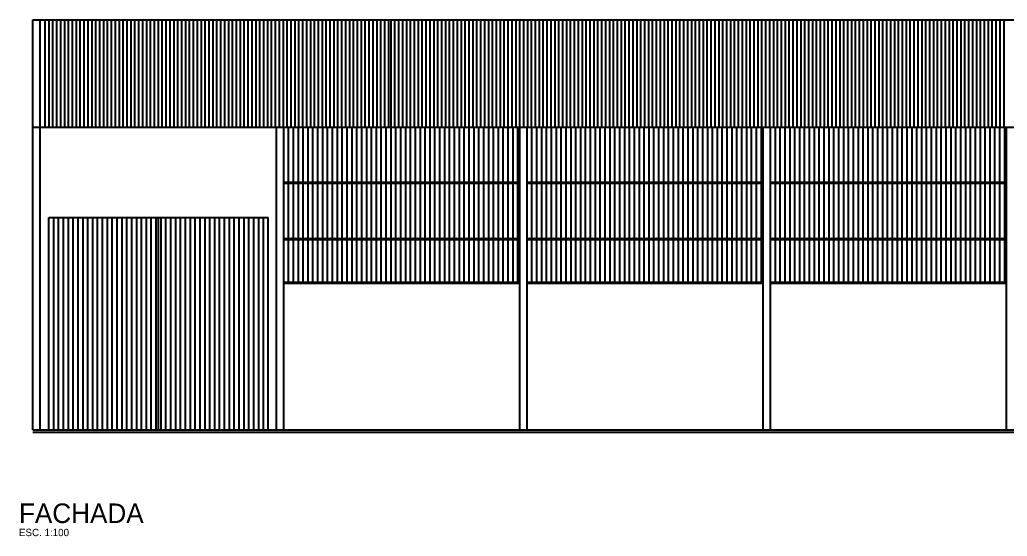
# Model space of a CAD drawing. Extents: x 10 to 180, y 167 to 221.
# Drawn here: x 117.05 to 137.28, y 167.5 to 178.08 of the extents above; entities that cross this region are included whole.
import ezdxf

# ---------------------------------------------------------------- set-up
doc = ezdxf.new("R2010")
doc.units = 0
doc.layers.get('0').update_dxf_attribs({"linetype": 'CONTINUOUS'})
for name, color, linetype in [('AMBIENTES', 3, 'CONTINUOUS'), ('AREAS', 1, 'CONTINUOUS'), ('ASHADE', 7, 'CONTINUOUS'), ('COBERTURA', 30, 'CONTINUOUS'), ('COBERTURA1', 6, 'CONTINUOUS'), ('DIVISÓRIAS', 7, 'CONTINUOUS'), ('ESQUADRIAS', 1, 'CONTINUOUS'), ('PAREDES', 5, 'CONTINUOUS')]:
    doc.layers.add(name, color=color, linetype=linetype)

msp = doc.modelspace()

# ---------------------------------------------------------------- linework, layer by layer
for p, q in [((117.32114299, 178.07850231), (177.32114299, 178.07850231)), ((117.32114299, 175.87850231), (177.32114299, 175.87850231)), ((122.45864299, 174.72850231), (127.29614299, 174.72850231)), ((122.45864299, 174.72850231), (127.29614299, 174.72850231)), ((127.44614299, 174.72850231), (132.28364299, 174.72850231)), ((127.44614299, 174.72850231), (132.28364299, 174.72850231)), ((132.43364299, 174.72850231), (137.27114299, 174.72850231)), ((132.43364299, 174.72850231), (137.27114299, 174.72850231)), ((122.45864299, 173.57850231), (127.29614299, 173.57850231)), ((127.44614299, 173.57850231), (132.28364299, 173.57850231)), ((132.43364299, 173.57850231), (137.27114299, 173.57850231)), ((122.45864299, 172.67850231), (127.29614299, 172.67850231)), ((127.44614299, 172.67850231), (132.28364299, 172.67850231)), ((132.43364299, 172.67850231), (137.27114299, 172.67850231))]:
    msp.add_line(p, q)
at = {"layer": 'ASHADE'}
for centre, start_param in [((122.50864299, 174.72850231), 3.1415926536), ((122.60864299, 174.72850231), 3.1415926536), ((122.70864299, 174.72850231), 3.1415926536), ((122.80864299, 174.72850231), 3.1415926536), ((122.90864299, 174.72850231), 3.1415926536), ((123.00864299, 174.72850231), 3.1415926536), ((123.10864299, 174.72850231), 3.1415926536), ((123.20864299, 174.72850231), 3.1415926536), ((123.30864299, 174.72850231), 3.1415926536), ((123.40864299, 174.72850231), 3.1415926536), ((123.50864299, 174.72850231), 3.1415926536), ((123.60864299, 174.72850231), 3.1415926536), ((123.70864299, 174.72850231), 3.1415926536), ((123.80864299, 174.72850231), 3.1415926536), ((123.90864299, 174.72850231), 3.1415926536), ((124.00864299, 174.72850231), 3.1415926536), ((124.10864299, 174.72850231), 3.1415926536), ((124.20864299, 174.72850231), 3.1415926536), ((124.30864299, 174.72850231), 3.1415926536), ((124.40864299, 174.72850231), 3.1415926536), ((124.50864299, 174.72850231), 3.1415926536), ((124.60864299, 174.72850231), 3.1415926536), ((124.70864299, 174.72850231), 3.1415926536), ((124.80864299, 174.72850231), 3.1415926536), ((124.90864299, 174.72850231), 3.1415926536), ((125.00864299, 174.72850231), 3.1415926536), ((125.10864299, 174.72850231), 3.1415926536), ((125.20864299, 174.72850231), 3.1415926536), ((125.30864299, 174.72850231), 3.1415926536), ((125.40864299, 174.72850231), 3.1415926536), ((125.50864299, 174.72850231), 3.1415926536), ((125.60864299, 174.72850231), 3.1415926536), ((125.70864299, 174.72850231), 3.1415926536), ((125.80864299, 174.72850231), 3.1415926536), ((125.90864299, 174.72850231), 3.1415926536), ((126.00864299, 174.72850231), 3.1415926536), ((126.10864299, 174.72850231), 3.1415926536), ((126.20864299, 174.72850231), 3.1415926536), ((126.30864299, 174.72850231), 3.1415926536), ((126.40864299, 174.72850231), 3.1415926536), ((126.50864299, 174.72850231), 3.1415926536), ((126.60864299, 174.72850231), 3.1415926536), ((126.70864299, 174.72850231), 3.1415926536), ((126.80864299, 174.72850231), 3.1415926536), ((126.90864299, 174.72850231), 3.1415926536), ((127.00864299, 174.72850231), 3.1415926536), ((127.10864299, 174.72850231), 3.1415926536), ((127.20864299, 174.72850231), 3.1415926536), ((127.30864299, 174.72850231), 4.9650692355), ((127.49614299, 174.72850231), 3.1415926536), ((127.59614299, 174.72850231), 3.1415926536), ((127.69614299, 174.72850231), 3.1415926536), ((127.79614299, 174.72850231), 3.1415926536), ((127.89614299, 174.72850231), 3.1415926536), ((127.99614299, 174.72850231), 3.1415926536), ((128.09614299, 174.72850231), 3.1415926536), ((128.19614299, 174.72850231), 3.1415926536), ((128.29614299, 174.72850231), 3.1415926536), ((128.39614299, 174.72850231), 3.1415926536), ((128.49614299, 174.72850231), 3.1415926536), ((128.59614299, 174.72850231), 3.1415926536), ((128.69614299, 174.72850231), 3.1415926536), ((128.79614299, 174.72850231), 3.1415926536), ((128.89614299, 174.72850231), 3.1415926536), ((128.99614299, 174.72850231), 3.1415926536), ((129.09614299, 174.72850231), 3.1415926536), ((129.19614299, 174.72850231), 3.1415926536), ((129.29614299, 174.72850231), 3.1415926536), ((129.39614299, 174.72850231), 3.1415926536), ((129.49614299, 174.72850231), 3.1415926536), ((129.59614299, 174.72850231), 3.1415926536), ((129.69614299, 174.72850231), 3.1415926536), ((129.79614299, 174.72850231), 3.1415926536), ((129.89614299, 174.72850231), 3.1415926536), ((129.99614299, 174.72850231), 3.1415926536), ((130.09614299, 174.72850231), 3.1415926536), ((130.19614299, 174.72850231), 3.1415926536), ((130.29614299, 174.72850231), 3.1415926536), ((130.39614299, 174.72850231), 3.1415926536), ((130.49614299, 174.72850231), 3.1415926536), ((130.59614299, 174.72850231), 3.1415926536), ((130.69614299, 174.72850231), 3.1415926536), ((130.79614299, 174.72850231), 3.1415926536), ((130.89614299, 174.72850231), 3.1415926536), ((130.99614299, 174.72850231), 3.1415926536), ((131.09614299, 174.72850231), 3.1415926536), ((131.19614299, 174.72850231), 3.1415926536), ((131.29614299, 174.72850231), 3.1415926536), ((131.39614299, 174.72850231), 3.1415926536), ((131.49614299, 174.72850231), 3.1415926536), ((131.59614299, 174.72850231), 3.1415926536), ((131.69614299, 174.72850231), 3.1415926536), ((131.79614299, 174.72850231), 3.1415926536), ((131.89614299, 174.72850231), 3.1415926536), ((131.99614299, 174.72850231), 3.1415926536), ((132.09614299, 174.72850231), 3.1415926536), ((132.19614299, 174.72850231), 3.1415926536), ((132.29614299, 174.72850231), 4.9650692355), ((132.48364299, 174.72850231), 3.1415926536), ((132.58364299, 174.72850231), 3.1415926536), ((132.68364299, 174.72850231), 3.1415926536), ((132.78364299, 174.72850231), 3.1415926536), ((132.88364299, 174.72850231), 3.1415926536), ((132.98364299, 174.72850231), 3.1415926536), ((133.08364299, 174.72850231), 3.1415926536), ((133.18364299, 174.72850231), 3.1415926536), ((133.28364299, 174.72850231), 3.1415926536), ((133.38364299, 174.72850231), 3.1415926536), ((133.48364299, 174.72850231), 3.1415926536), ((133.58364299, 174.72850231), 3.1415926536), ((133.68364299, 174.72850231), 3.1415926536), ((133.78364299, 174.72850231), 3.1415926536), ((133.88364299, 174.72850231), 3.1415926536), ((133.98364299, 174.72850231), 3.1415926536), ((134.08364299, 174.72850231), 3.1415926536), ((134.18364299, 174.72850231), 3.1415926536), ((134.28364299, 174.72850231), 3.1415926536), ((134.38364299, 174.72850231), 3.1415926536), ((134.48364299, 174.72850231), 3.1415926536), ((134.58364299, 174.72850231), 3.1415926536), ((134.68364299, 174.72850231), 3.1415926536), ((134.78364299, 174.72850231), 3.1415926536), ((134.88364299, 174.72850231), 3.1415926536), ((134.98364299, 174.72850231), 3.1415926536), ((135.08364299, 174.72850231), 3.1415926536), ((135.18364299, 174.72850231), 3.1415926536), ((135.28364299, 174.72850231), 3.1415926536), ((135.38364299, 174.72850231), 3.1415926536), ((135.48364299, 174.72850231), 3.1415926536), ((135.58364299, 174.72850231), 3.1415926536), ((135.68364299, 174.72850231), 3.1415926536), ((135.78364299, 174.72850231), 3.1415926536), ((135.88364299, 174.72850231), 3.1415926536), ((135.98364299, 174.72850231), 3.1415926536), ((136.08364299, 174.72850231), 3.1415926536), ((136.18364299, 174.72850231), 3.1415926536), ((136.28364299, 174.72850231), 3.1415926536), ((136.38364299, 174.72850231), 3.1415926536), ((136.48364299, 174.72850231), 3.1415926536), ((136.58364299, 174.72850231), 3.1415926536), ((136.68364299, 174.72850231), 3.1415926536), ((136.78364299, 174.72850231), 3.1415926536), ((136.88364299, 174.72850231), 3.1415926536), ((136.98364299, 174.72850231), 3.1415926536), ((137.08364299, 174.72850231), 3.1415926536), ((137.18364299, 174.72850231), 3.1415926536), ((137.28364299, 174.72850231), 4.9650692355), ((122.50864299, 173.57850231), 3.1415926536), ((122.60864299, 173.57850231), 3.1415926536), ((122.70864299, 173.57850231), 3.1415926536), ((122.80864299, 173.57850231), 3.1415926536), ((122.90864299, 173.57850231), 3.1415926536), ((123.00864299, 173.57850231), 3.1415926536), ((123.10864299, 173.57850231), 3.1415926536), ((123.20864299, 173.57850231), 3.1415926536), ((123.30864299, 173.57850231), 3.1415926536), ((123.40864299, 173.57850231), 3.1415926536), ((123.50864299, 173.57850231), 3.1415926536), ((123.60864299, 173.57850231), 3.1415926536), ((123.70864299, 173.57850231), 3.1415926536), ((123.80864299, 173.57850231), 3.1415926536), ((123.90864299, 173.57850231), 3.1415926536), ((124.00864299, 173.57850231), 3.1415926536), ((124.10864299, 173.57850231), 3.1415926536), ((124.20864299, 173.57850231), 3.1415926536), ((124.30864299, 173.57850231), 3.1415926536), ((124.40864299, 173.57850231), 3.1415926536), ((124.50864299, 173.57850231), 3.1415926536), ((124.60864299, 173.57850231), 3.1415926536), ((124.70864299, 173.57850231), 3.1415926536), ((124.80864299, 173.57850231), 3.1415926536), ((124.90864299, 173.57850231), 3.1415926536), ((125.00864299, 173.57850231), 3.1415926536), ((125.10864299, 173.57850231), 3.1415926536), ((125.20864299, 173.57850231), 3.1415926536), ((125.30864299, 173.57850231), 3.1415926536), ((125.40864299, 173.57850231), 3.1415926536), ((125.50864299, 173.57850231), 3.1415926536), ((125.60864299, 173.57850231), 3.1415926536), ((125.70864299, 173.57850231), 3.1415926536), ((125.80864299, 173.57850231), 3.1415926536), ((125.90864299, 173.57850231), 3.1415926536), ((126.00864299, 173.57850231), 3.1415926536), ((126.10864299, 173.57850231), 3.1415926536), ((126.20864299, 173.57850231), 3.1415926536), ((126.30864299, 173.57850231), 3.1415926536), ((126.40864299, 173.57850231), 3.1415926536), ((126.50864299, 173.57850231), 3.1415926536), ((126.60864299, 173.57850231), 3.1415926536), ((126.70864299, 173.57850231), 3.1415926536), ((126.80864299, 173.57850231), 3.1415926536), ((126.90864299, 173.57850231), 3.1415926536), ((127.00864299, 173.57850231), 3.1415926536), ((127.10864299, 173.57850231), 3.1415926536), ((127.20864299, 173.57850231), 3.1415926536), ((127.30864299, 173.57850231), 4.9650692355), ((127.49614299, 173.57850231), 3.1415926536), ((127.59614299, 173.57850231), 3.1415926536), ((127.69614299, 173.57850231), 3.1415926536), ((127.79614299, 173.57850231), 3.1415926536), ((127.89614299, 173.57850231), 3.1415926536), ((127.99614299, 173.57850231), 3.1415926536), ((128.09614299, 173.57850231), 3.1415926536), ((128.19614299, 173.57850231), 3.1415926536), ((128.29614299, 173.57850231), 3.1415926536), ((128.39614299, 173.57850231), 3.1415926536), ((128.49614299, 173.57850231), 3.1415926536), ((128.59614299, 173.57850231), 3.1415926536), ((128.69614299, 173.57850231), 3.1415926536), ((128.79614299, 173.57850231), 3.1415926536), ((128.89614299, 173.57850231), 3.1415926536), ((128.99614299, 173.57850231), 3.1415926536), ((129.09614299, 173.57850231), 3.1415926536), ((129.19614299, 173.57850231), 3.1415926536), ((129.29614299, 173.57850231), 3.1415926536), ((129.39614299, 173.57850231), 3.1415926536), ((129.49614299, 173.57850231), 3.1415926536), ((129.59614299, 173.57850231), 3.1415926536), ((129.69614299, 173.57850231), 3.1415926536), ((129.79614299, 173.57850231), 3.1415926536), ((129.89614299, 173.57850231), 3.1415926536), ((129.99614299, 173.57850231), 3.1415926536), ((130.09614299, 173.57850231), 3.1415926536), ((130.19614299, 173.57850231), 3.1415926536), ((130.29614299, 173.57850231), 3.1415926536), ((130.39614299, 173.57850231), 3.1415926536), ((130.49614299, 173.57850231), 3.1415926536), ((130.59614299, 173.57850231), 3.1415926536), ((130.69614299, 173.57850231), 3.1415926536), ((130.79614299, 173.57850231), 3.1415926536), ((130.89614299, 173.57850231), 3.1415926536), ((130.99614299, 173.57850231), 3.1415926536), ((131.09614299, 173.57850231), 3.1415926536), ((131.19614299, 173.57850231), 3.1415926536), ((131.29614299, 173.57850231), 3.1415926536), ((131.39614299, 173.57850231), 3.1415926536), ((131.49614299, 173.57850231), 3.1415926536), ((131.59614299, 173.57850231), 3.1415926536), ((131.69614299, 173.57850231), 3.1415926536), ((131.79614299, 173.57850231), 3.1415926536), ((131.89614299, 173.57850231), 3.1415926536), ((131.99614299, 173.57850231), 3.1415926536), ((132.09614299, 173.57850231), 3.1415926536), ((132.19614299, 173.57850231), 3.1415926536), ((132.29614299, 173.57850231), 4.9650692355), ((132.48364299, 173.57850231), 3.1415926536), ((132.58364299, 173.57850231), 3.1415926536), ((132.68364299, 173.57850231), 3.1415926536), ((132.78364299, 173.57850231), 3.1415926536), ((132.88364299, 173.57850231), 3.1415926536), ((132.98364299, 173.57850231), 3.1415926536), ((133.08364299, 173.57850231), 3.1415926536), ((133.18364299, 173.57850231), 3.1415926536), ((133.28364299, 173.57850231), 3.1415926536), ((133.38364299, 173.57850231), 3.1415926536), ((133.48364299, 173.57850231), 3.1415926536), ((133.58364299, 173.57850231), 3.1415926536), ((133.68364299, 173.57850231), 3.1415926536), ((133.78364299, 173.57850231), 3.1415926536), ((133.88364299, 173.57850231), 3.1415926536), ((133.98364299, 173.57850231), 3.1415926536), ((134.08364299, 173.57850231), 3.1415926536), ((134.18364299, 173.57850231), 3.1415926536), ((134.28364299, 173.57850231), 3.1415926536), ((134.38364299, 173.57850231), 3.1415926536), ((134.48364299, 173.57850231), 3.1415926536), ((134.58364299, 173.57850231), 3.1415926536), ((134.68364299, 173.57850231), 3.1415926536), ((134.78364299, 173.57850231), 3.1415926536), ((134.88364299, 173.57850231), 3.1415926536), ((134.98364299, 173.57850231), 3.1415926536), ((135.08364299, 173.57850231), 3.1415926536), ((135.18364299, 173.57850231), 3.1415926536), ((135.28364299, 173.57850231), 3.1415926536), ((135.38364299, 173.57850231), 3.1415926536), ((135.48364299, 173.57850231), 3.1415926536), ((135.58364299, 173.57850231), 3.1415926536), ((135.68364299, 173.57850231), 3.1415926536), ((135.78364299, 173.57850231), 3.1415926536), ((135.88364299, 173.57850231), 3.1415926536), ((135.98364299, 173.57850231), 3.1415926536), ((136.08364299, 173.57850231), 3.1415926536), ((136.18364299, 173.57850231), 3.1415926536), ((136.28364299, 173.57850231), 3.1415926536), ((136.38364299, 173.57850231), 3.1415926536), ((136.48364299, 173.57850231), 3.1415926536), ((136.58364299, 173.57850231), 3.1415926536), ((136.68364299, 173.57850231), 3.1415926536), ((136.78364299, 173.57850231), 3.1415926536), ((136.88364299, 173.57850231), 3.1415926536), ((136.98364299, 173.57850231), 3.1415926536), ((137.08364299, 173.57850231), 3.1415926536), ((137.18364299, 173.57850231), 3.1415926536), ((137.28364299, 173.57850231), 4.9650692355), ((122.50864299, 172.67850231), 3.1415926536), ((122.60864299, 172.67850231), 3.1415926536), ((122.70864299, 172.67850231), 3.1415926536), ((122.80864299, 172.67850231), 3.1415926536), ((122.90864299, 172.67850231), 3.1415926536), ((123.00864299, 172.67850231), 3.1415926536), ((123.10864299, 172.67850231), 3.1415926536), ((123.20864299, 172.67850231), 3.1415926536), ((123.30864299, 172.67850231), 3.1415926536), ((123.40864299, 172.67850231), 3.1415926536), ((123.50864299, 172.67850231), 3.1415926536), ((123.60864299, 172.67850231), 3.1415926536), ((123.70864299, 172.67850231), 3.1415926536), ((123.80864299, 172.67850231), 3.1415926536), ((123.90864299, 172.67850231), 3.1415926536), ((124.00864299, 172.67850231), 3.1415926536), ((124.10864299, 172.67850231), 3.1415926536), ((124.20864299, 172.67850231), 3.1415926536), ((124.30864299, 172.67850231), 3.1415926536), ((124.40864299, 172.67850231), 3.1415926536), ((124.50864299, 172.67850231), 3.1415926536), ((124.60864299, 172.67850231), 3.1415926536), ((124.70864299, 172.67850231), 3.1415926536), ((124.80864299, 172.67850231), 3.1415926536), ((124.90864299, 172.67850231), 3.1415926536), ((125.00864299, 172.67850231), 3.1415926536), ((125.10864299, 172.67850231), 3.1415926536), ((125.20864299, 172.67850231), 3.1415926536), ((125.30864299, 172.67850231), 3.1415926536), ((125.40864299, 172.67850231), 3.1415926536), ((125.50864299, 172.67850231), 3.1415926536), ((125.60864299, 172.67850231), 3.1415926536), ((125.70864299, 172.67850231), 3.1415926536), ((125.80864299, 172.67850231), 3.1415926536), ((125.90864299, 172.67850231), 3.1415926536), ((126.00864299, 172.67850231), 3.1415926536), ((126.10864299, 172.67850231), 3.1415926536), ((126.20864299, 172.67850231), 3.1415926536), ((126.30864299, 172.67850231), 3.1415926536), ((126.40864299, 172.67850231), 3.1415926536), ((126.50864299, 172.67850231), 3.1415926536), ((126.60864299, 172.67850231), 3.1415926536), ((126.70864299, 172.67850231), 3.1415926536), ((126.80864299, 172.67850231), 3.1415926536), ((126.90864299, 172.67850231), 3.1415926536), ((127.00864299, 172.67850231), 3.1415926536), ((127.10864299, 172.67850231), 3.1415926536), ((127.20864299, 172.67850231), 3.1415926536), ((127.30864299, 172.67850231), 4.9650692355), ((127.49614299, 172.67850231), 3.1415926536), ((127.59614299, 172.67850231), 3.1415926536), ((127.69614299, 172.67850231), 3.1415926536), ((127.79614299, 172.67850231), 3.1415926536), ((127.89614299, 172.67850231), 3.1415926536), ((127.99614299, 172.67850231), 3.1415926536), ((128.09614299, 172.67850231), 3.1415926536), ((128.19614299, 172.67850231), 3.1415926536), ((128.29614299, 172.67850231), 3.1415926536), ((128.39614299, 172.67850231), 3.1415926536), ((128.49614299, 172.67850231), 3.1415926536), ((128.59614299, 172.67850231), 3.1415926536), ((128.69614299, 172.67850231), 3.1415926536), ((128.79614299, 172.67850231), 3.1415926536), ((128.89614299, 172.67850231), 3.1415926536), ((128.99614299, 172.67850231), 3.1415926536), ((129.09614299, 172.67850231), 3.1415926536), ((129.19614299, 172.67850231), 3.1415926536), ((129.29614299, 172.67850231), 3.1415926536), ((129.39614299, 172.67850231), 3.1415926536), ((129.49614299, 172.67850231), 3.1415926536), ((129.59614299, 172.67850231), 3.1415926536), ((129.69614299, 172.67850231), 3.1415926536), ((129.79614299, 172.67850231), 3.1415926536), ((129.89614299, 172.67850231), 3.1415926536), ((129.99614299, 172.67850231), 3.1415926536), ((130.09614299, 172.67850231), 3.1415926536), ((130.19614299, 172.67850231), 3.1415926536), ((130.29614299, 172.67850231), 3.1415926536), ((130.39614299, 172.67850231), 3.1415926536), ((130.49614299, 172.67850231), 3.1415926536), ((130.59614299, 172.67850231), 3.1415926536), ((130.69614299, 172.67850231), 3.1415926536), ((130.79614299, 172.67850231), 3.1415926536), ((130.89614299, 172.67850231), 3.1415926536), ((130.99614299, 172.67850231), 3.1415926536), ((131.09614299, 172.67850231), 3.1415926536), ((131.19614299, 172.67850231), 3.1415926536), ((131.29614299, 172.67850231), 3.1415926536), ((131.39614299, 172.67850231), 3.1415926536), ((131.49614299, 172.67850231), 3.1415926536), ((131.59614299, 172.67850231), 3.1415926536), ((131.69614299, 172.67850231), 3.1415926536), ((131.79614299, 172.67850231), 3.1415926536), ((131.89614299, 172.67850231), 3.1415926536), ((131.99614299, 172.67850231), 3.1415926536), ((132.09614299, 172.67850231), 3.1415926536), ((132.19614299, 172.67850231), 3.1415926536), ((132.29614299, 172.67850231), 4.9650692355), ((132.48364299, 172.67850231), 3.1415926536), ((132.58364299, 172.67850231), 3.1415926536), ((132.68364299, 172.67850231), 3.1415926536), ((132.78364299, 172.67850231), 3.1415926536), ((132.88364299, 172.67850231), 3.1415926536), ((132.98364299, 172.67850231), 3.1415926536), ((133.08364299, 172.67850231), 3.1415926536), ((133.18364299, 172.67850231), 3.1415926536), ((133.28364299, 172.67850231), 3.1415926536), ((133.38364299, 172.67850231), 3.1415926536), ((133.48364299, 172.67850231), 3.1415926536), ((133.58364299, 172.67850231), 3.1415926536), ((133.68364299, 172.67850231), 3.1415926536), ((133.78364299, 172.67850231), 3.1415926536), ((133.88364299, 172.67850231), 3.1415926536), ((133.98364299, 172.67850231), 3.1415926536), ((134.08364299, 172.67850231), 3.1415926536), ((134.18364299, 172.67850231), 3.1415926536), ((134.28364299, 172.67850231), 3.1415926536), ((134.38364299, 172.67850231), 3.1415926536), ((134.48364299, 172.67850231), 3.1415926536), ((134.58364299, 172.67850231), 3.1415926536), ((134.68364299, 172.67850231), 3.1415926536), ((134.78364299, 172.67850231), 3.1415926536), ((134.88364299, 172.67850231), 3.1415926536), ((134.98364299, 172.67850231), 3.1415926536), ((135.08364299, 172.67850231), 3.1415926536), ((135.18364299, 172.67850231), 3.1415926536), ((135.28364299, 172.67850231), 3.1415926536), ((135.38364299, 172.67850231), 3.1415926536), ((135.48364299, 172.67850231), 3.1415926536), ((135.58364299, 172.67850231), 3.1415926536), ((135.68364299, 172.67850231), 3.1415926536), ((135.78364299, 172.67850231), 3.1415926536), ((135.88364299, 172.67850231), 3.1415926536), ((135.98364299, 172.67850231), 3.1415926536), ((136.08364299, 172.67850231), 3.1415926536), ((136.18364299, 172.67850231), 3.1415926536), ((136.28364299, 172.67850231), 3.1415926536), ((136.38364299, 172.67850231), 3.1415926536), ((136.48364299, 172.67850231), 3.1415926536), ((136.58364299, 172.67850231), 3.1415926536), ((136.68364299, 172.67850231), 3.1415926536), ((136.78364299, 172.67850231), 3.1415926536), ((136.88364299, 172.67850231), 3.1415926536), ((136.98364299, 172.67850231), 3.1415926536), ((137.08364299, 172.67850231), 3.1415926536), ((137.18364299, 172.67850231), 3.1415926536), ((137.28364299, 172.67850231), 4.9650692355)]:
    msp.add_ellipse(centre, major_axis=(-0.05, 0), ratio=0.3317246228, start_param=start_param, end_param=6.2831853072, dxfattribs=at)
at = {"layer": 'COBERTURA'}
for p, q in [((117.32114299, 169.67850231), (117.32114299, 178.07850231)), ((117.47114299, 169.67850231), (117.47114299, 178.07850231)), ((122.30864299, 169.67850231), (122.30864299, 175.87850231)), ((122.45864299, 169.67850231), (122.45864299, 175.87850231)), ((127.29614299, 169.67850231), (127.29614299, 175.87850231)), ((127.44614299, 169.67850231), (127.44614299, 175.87850231)), ((132.28364299, 169.67850231), (132.28364299, 175.87850231)), ((132.43364299, 169.67850231), (132.43364299, 175.87850231)), ((137.27114299, 169.67850231), (137.27114299, 175.87850231)), ((117.64614299, 174.02850231), (122.13778602, 174.02850231)), ((117.64614299, 169.67850231), (117.64614299, 174.02850231)), ((119.89614299, 169.67850231), (119.89614299, 174.02850231)), ((122.13778602, 169.67850231), (122.13778602, 174.02850231))]:
    msp.add_line(p, q, dxfattribs=at)
at = {"layer": 'COBERTURA1'}
for p, q in [((117.57114299, 175.87850231), (117.57114299, 178.07850231)), ((117.65114299, 175.87850231), (117.65114299, 178.07850231)), ((117.73114299, 175.87850231), (117.73114299, 178.07850231)), ((117.81114299, 175.87850231), (117.81114299, 178.07850231)), ((117.89114299, 175.87850231), (117.89114299, 178.07850231)), ((117.97114299, 175.87850231), (117.97114299, 178.07850231)), ((118.05114299, 175.87850231), (118.05114299, 178.07850231)), ((118.13114299, 175.87850231), (118.13114299, 178.07850231)), ((118.21114299, 175.87850231), (118.21114299, 178.07850231)), ((118.29114299, 175.87850231), (118.29114299, 178.07850231)), ((118.37114299, 175.87850231), (118.37114299, 178.07850231)), ((118.45114299, 175.87850231), (118.45114299, 178.07850231)), ((118.45114299, 175.87850231), (118.45114299, 178.07850231)), ((118.53114299, 175.87850231), (118.53114299, 178.07850231)), ((118.61114299, 175.87850231), (118.61114299, 178.07850231)), ((118.69114299, 175.87850231), (118.69114299, 178.07850231)), ((118.77114299, 175.87850231), (118.77114299, 178.07850231)), ((118.85114299, 175.87850231), (118.85114299, 178.07850231)), ((118.93114299, 175.87850231), (118.93114299, 178.07850231)), ((119.01114299, 175.87850231), (119.01114299, 178.07850231)), ((119.09114299, 175.87850231), (119.09114299, 178.07850231)), ((119.17114299, 175.87850231), (119.17114299, 178.07850231)), ((119.25114299, 175.87850231), (119.25114299, 178.07850231)), ((119.33114299, 175.87850231), (119.33114299, 178.07850231)), ((119.33114299, 175.87850231), (119.33114299, 178.07850231)), ((119.41114299, 175.87850231), (119.41114299, 178.07850231)), ((119.49114299, 175.87850231), (119.49114299, 178.07850231)), ((119.57114299, 175.87850231), (119.57114299, 178.07850231)), ((119.65114299, 175.87850231), (119.65114299, 178.07850231)), ((119.73114299, 175.87850231), (119.73114299, 178.07850231)), ((119.81114299, 175.87850231), (119.81114299, 178.07850231)), ((119.89114299, 175.87850231), (119.89114299, 178.07850231)), ((119.97114299, 175.87850231), (119.97114299, 178.07850231)), ((120.05114299, 175.87850231), (120.05114299, 178.07850231)), ((120.13114299, 175.87850231), (120.13114299, 178.07850231)), ((120.21114299, 175.87850231), (120.21114299, 178.07850231)), ((120.21114299, 175.87850231), (120.21114299, 178.07850231)), ((120.29114299, 175.87850231), (120.29114299, 178.07850231)), ((120.37114299, 175.87850231), (120.37114299, 178.07850231)), ((120.45114299, 175.87850231), (120.45114299, 178.07850231)), ((120.53114299, 175.87850231), (120.53114299, 178.07850231)), ((120.61114299, 175.87850231), (120.61114299, 178.07850231)), ((120.69114299, 175.87850231), (120.69114299, 178.07850231)), ((120.77114299, 175.87850231), (120.77114299, 178.07850231)), ((120.85114299, 175.87850231), (120.85114299, 178.07850231)), ((120.93114299, 175.87850231), (120.93114299, 178.07850231)), ((121.01114299, 175.87850231), (121.01114299, 178.07850231)), ((121.09114299, 175.87850231), (121.09114299, 178.07850231)), ((121.09114299, 175.87850231), (121.09114299, 178.07850231)), ((121.17114299, 175.87850231), (121.17114299, 178.07850231)), ((121.25114299, 175.87850231), (121.25114299, 178.07850231)), ((121.33114299, 175.87850231), (121.33114299, 178.07850231)), ((121.41114299, 175.87850231), (121.41114299, 178.07850231)), ((121.49114299, 175.87850231), (121.49114299, 178.07850231)), ((121.57114299, 175.87850231), (121.57114299, 178.07850231)), ((121.65114299, 175.87850231), (121.65114299, 178.07850231)), ((121.73114299, 175.87850231), (121.73114299, 178.07850231)), ((121.81114299, 175.87850231), (121.81114299, 178.07850231)), ((121.89114299, 175.87850231), (121.89114299, 178.07850231)), ((121.97114299, 175.87850231), (121.97114299, 178.07850231)), ((121.97114299, 175.87850231), (121.97114299, 178.07850231)), ((122.05114299, 175.87850231), (122.05114299, 178.07850231)), ((122.13114299, 175.87850231), (122.13114299, 178.07850231)), ((122.21114299, 175.87850231), (122.21114299, 178.07850231)), ((122.29114299, 175.87850231), (122.29114299, 178.07850231)), ((122.37114299, 175.87850231), (122.37114299, 178.07850231)), ((122.45114299, 175.87850231), (122.45114299, 178.07850231)), ((122.53114299, 175.87850231), (122.53114299, 178.07850231)), ((122.61114299, 175.87850231), (122.61114299, 178.07850231)), ((122.69114299, 175.87850231), (122.69114299, 178.07850231)), ((122.77114299, 175.87850231), (122.77114299, 178.07850231)), ((122.85114299, 175.87850231), (122.85114299, 178.07850231)), ((122.85114299, 175.87850231), (122.85114299, 178.07850231)), ((122.93114299, 175.87850231), (122.93114299, 178.07850231)), ((123.01114299, 175.87850231), (123.01114299, 178.07850231)), ((123.09114299, 175.87850231), (123.09114299, 178.07850231)), ((123.17114299, 175.87850231), (123.17114299, 178.07850231)), ((123.25114299, 175.87850231), (123.25114299, 178.07850231)), ((123.33114299, 175.87850231), (123.33114299, 178.07850231)), ((123.41114299, 175.87850231), (123.41114299, 178.07850231)), ((123.49114299, 175.87850231), (123.49114299, 178.07850231)), ((123.57114299, 175.87850231), (123.57114299, 178.07850231)), ((123.65114299, 175.87850231), (123.65114299, 178.07850231)), ((123.73114299, 175.87850231), (123.73114299, 178.07850231)), ((123.73114299, 175.87850231), (123.73114299, 178.07850231)), ((123.81114299, 175.87850231), (123.81114299, 178.07850231)), ((123.89114299, 175.87850231), (123.89114299, 178.07850231)), ((123.97114299, 175.87850231), (123.97114299, 178.07850231)), ((124.05114299, 175.87850231), (124.05114299, 178.07850231)), ((124.13114299, 175.87850231), (124.13114299, 178.07850231)), ((124.21114299, 175.87850231), (124.21114299, 178.07850231)), ((124.29114299, 175.87850231), (124.29114299, 178.07850231)), ((124.37114299, 175.87850231), (124.37114299, 178.07850231)), ((124.45114299, 175.87850231), (124.45114299, 178.07850231)), ((124.53114299, 175.87850231), (124.53114299, 178.07850231)), ((124.61114299, 175.87850231), (124.61114299, 178.07850231)), ((124.65864299, 175.87850231), (124.65864299, 178.07850231)), ((124.73864299, 175.87850231), (124.73864299, 178.07850231)), ((124.81864299, 175.87850231), (124.81864299, 178.07850231)), ((124.89864299, 175.87850231), (124.89864299, 178.07850231)), ((124.97864299, 175.87850231), (124.97864299, 178.07850231)), ((125.05864299, 175.87850231), (125.05864299, 178.07850231)), ((125.13864299, 175.87850231), (125.13864299, 178.07850231)), ((125.21864299, 175.87850231), (125.21864299, 178.07850231)), ((125.29864299, 175.87850231), (125.29864299, 178.07850231)), ((125.37864299, 175.87850231), (125.37864299, 178.07850231)), ((125.45864299, 175.87850231), (125.45864299, 178.07850231)), ((125.53864299, 175.87850231), (125.53864299, 178.07850231)), ((125.53864299, 175.87850231), (125.53864299, 178.07850231)), ((125.61864299, 175.87850231), (125.61864299, 178.07850231)), ((125.69864299, 175.87850231), (125.69864299, 178.07850231)), ((125.77864299, 175.87850231), (125.77864299, 178.07850231)), ((125.85864299, 175.87850231), (125.85864299, 178.07850231)), ((125.93864299, 175.87850231), (125.93864299, 178.07850231)), ((126.01864299, 175.87850231), (126.01864299, 178.07850231)), ((126.09864299, 175.87850231), (126.09864299, 178.07850231)), ((126.17864299, 175.87850231), (126.17864299, 178.07850231)), ((126.25864299, 175.87850231), (126.25864299, 178.07850231)), ((126.33864299, 175.87850231), (126.33864299, 178.07850231)), ((126.41864299, 175.87850231), (126.41864299, 178.07850231)), ((126.41864299, 175.87850231), (126.41864299, 178.07850231)), ((126.49864299, 175.87850231), (126.49864299, 178.07850231)), ((126.57864299, 175.87850231), (126.57864299, 178.07850231)), ((126.65864299, 175.87850231), (126.65864299, 178.07850231)), ((126.73864299, 175.87850231), (126.73864299, 178.07850231)), ((126.81864299, 175.87850231), (126.81864299, 178.07850231)), ((126.89864299, 175.87850231), (126.89864299, 178.07850231)), ((126.97864299, 175.87850231), (126.97864299, 178.07850231)), ((127.05864299, 175.87850231), (127.05864299, 178.07850231)), ((127.13864299, 175.87850231), (127.13864299, 178.07850231)), ((127.21864299, 175.87850231), (127.21864299, 178.07850231)), ((127.29864299, 175.87850231), (127.29864299, 178.07850231)), ((127.29864299, 175.87850231), (127.29864299, 178.07850231)), ((127.37864299, 175.87850231), (127.37864299, 178.07850231)), ((127.45864299, 175.87850231), (127.45864299, 178.07850231)), ((127.53864299, 175.87850231), (127.53864299, 178.07850231)), ((127.61864299, 175.87850231), (127.61864299, 178.07850231)), ((127.69864299, 175.87850231), (127.69864299, 178.07850231)), ((127.77864299, 175.87850231), (127.77864299, 178.07850231)), ((127.85864299, 175.87850231), (127.85864299, 178.07850231)), ((127.93864299, 175.87850231), (127.93864299, 178.07850231)), ((128.01864299, 175.87850231), (128.01864299, 178.07850231)), ((128.09864299, 175.87850231), (128.09864299, 178.07850231)), ((128.17864299, 175.87850231), (128.17864299, 178.07850231)), ((128.17864299, 175.87850231), (128.17864299, 178.07850231)), ((128.25864299, 175.87850231), (128.25864299, 178.07850231)), ((128.33864299, 175.87850231), (128.33864299, 178.07850231)), ((128.41864299, 175.87850231), (128.41864299, 178.07850231)), ((128.49864299, 175.87850231), (128.49864299, 178.07850231)), ((128.57864299, 175.87850231), (128.57864299, 178.07850231)), ((128.65864299, 175.87850231), (128.65864299, 178.07850231)), ((128.73864299, 175.87850231), (128.73864299, 178.07850231)), ((128.81864299, 175.87850231), (128.81864299, 178.07850231)), ((128.89864299, 175.87850231), (128.89864299, 178.07850231)), ((128.97864299, 175.87850231), (128.97864299, 178.07850231)), ((129.05864299, 175.87850231), (129.05864299, 178.07850231)), ((129.05864299, 175.87850231), (129.05864299, 178.07850231)), ((129.13864299, 175.87850231), (129.13864299, 178.07850231)), ((129.21864299, 175.87850231), (129.21864299, 178.07850231)), ((129.29864299, 175.87850231), (129.29864299, 178.07850231)), ((129.37864299, 175.87850231), (129.37864299, 178.07850231)), ((129.45864299, 175.87850231), (129.45864299, 178.07850231)), ((129.53864299, 175.87850231), (129.53864299, 178.07850231)), ((129.61864299, 175.87850231), (129.61864299, 178.07850231)), ((129.69864299, 175.87850231), (129.69864299, 178.07850231)), ((129.77864299, 175.87850231), (129.77864299, 178.07850231)), ((129.85864299, 175.87850231), (129.85864299, 178.07850231)), ((129.93864299, 175.87850231), (129.93864299, 178.07850231)), ((129.93864299, 175.87850231), (129.93864299, 178.07850231)), ((130.01864299, 175.87850231), (130.01864299, 178.07850231)), ((130.09864299, 175.87850231), (130.09864299, 178.07850231)), ((130.17864299, 175.87850231), (130.17864299, 178.07850231)), ((130.25864299, 175.87850231), (130.25864299, 178.07850231)), ((130.33864299, 175.87850231), (130.33864299, 178.07850231)), ((130.41864299, 175.87850231), (130.41864299, 178.07850231)), ((130.49864299, 175.87850231), (130.49864299, 178.07850231)), ((130.57864299, 175.87850231), (130.57864299, 178.07850231)), ((130.65864299, 175.87850231), (130.65864299, 178.07850231)), ((130.73864299, 175.87850231), (130.73864299, 178.07850231)), ((130.81864299, 175.87850231), (130.81864299, 178.07850231)), ((130.81864299, 175.87850231), (130.81864299, 178.07850231)), ((130.89864299, 175.87850231), (130.89864299, 178.07850231)), ((130.97864299, 175.87850231), (130.97864299, 178.07850231)), ((131.05864299, 175.87850231), (131.05864299, 178.07850231)), ((131.13864299, 175.87850231), (131.13864299, 178.07850231)), ((131.21864299, 175.87850231), (131.21864299, 178.07850231)), ((131.29864299, 175.87850231), (131.29864299, 178.07850231)), ((131.37864299, 175.87850231), (131.37864299, 178.07850231)), ((131.45864299, 175.87850231), (131.45864299, 178.07850231)), ((131.53864299, 175.87850231), (131.53864299, 178.07850231)), ((131.61864299, 175.87850231), (131.61864299, 178.07850231)), ((131.69864299, 175.87850231), (131.69864299, 178.07850231)), ((131.77864299, 175.87850231), (131.77864299, 178.07850231)), ((131.85864299, 175.87850231), (131.85864299, 178.07850231)), ((131.85864299, 175.87850231), (131.85864299, 178.07850231)), ((131.93864299, 175.87850231), (131.93864299, 178.07850231)), ((132.01864299, 175.87850231), (132.01864299, 178.07850231)), ((132.09864299, 175.87850231), (132.09864299, 178.07850231)), ((132.17864299, 175.87850231), (132.17864299, 178.07850231)), ((132.25864299, 175.87850231), (132.25864299, 178.07850231)), ((132.33864299, 175.87850231), (132.33864299, 178.07850231)), ((132.41864299, 175.87850231), (132.41864299, 178.07850231)), ((132.49864299, 175.87850231), (132.49864299, 178.07850231)), ((132.57864299, 175.87850231), (132.57864299, 178.07850231)), ((132.65864299, 175.87850231), (132.65864299, 178.07850231)), ((132.73864299, 175.87850231), (132.73864299, 178.07850231)), ((132.73864299, 175.87850231), (132.73864299, 178.07850231)), ((132.81864299, 175.87850231), (132.81864299, 178.07850231)), ((132.89864299, 175.87850231), (132.89864299, 178.07850231)), ((132.97864299, 175.87850231), (132.97864299, 178.07850231)), ((133.05864299, 175.87850231), (133.05864299, 178.07850231)), ((133.13864299, 175.87850231), (133.13864299, 178.07850231)), ((133.21864299, 175.87850231), (133.21864299, 178.07850231)), ((133.29864299, 175.87850231), (133.29864299, 178.07850231)), ((133.37864299, 175.87850231), (133.37864299, 178.07850231)), ((133.45864299, 175.87850231), (133.45864299, 178.07850231)), ((133.53864299, 175.87850231), (133.53864299, 178.07850231)), ((133.61864299, 175.87850231), (133.61864299, 178.07850231)), ((133.61864299, 175.87850231), (133.61864299, 178.07850231)), ((133.69864299, 175.87850231), (133.69864299, 178.07850231)), ((133.77864299, 175.87850231), (133.77864299, 178.07850231)), ((133.85864299, 175.87850231), (133.85864299, 178.07850231)), ((133.93864299, 175.87850231), (133.93864299, 178.07850231)), ((134.01864299, 175.87850231), (134.01864299, 178.07850231)), ((134.09864299, 175.87850231), (134.09864299, 178.07850231)), ((134.17864299, 175.87850231), (134.17864299, 178.07850231)), ((134.25864299, 175.87850231), (134.25864299, 178.07850231)), ((134.33864299, 175.87850231), (134.33864299, 178.07850231)), ((134.41864299, 175.87850231), (134.41864299, 178.07850231)), ((134.49864299, 175.87850231), (134.49864299, 178.07850231)), ((134.49864299, 175.87850231), (134.49864299, 178.07850231)), ((134.57864299, 175.87850231), (134.57864299, 178.07850231)), ((134.65864299, 175.87850231), (134.65864299, 178.07850231)), ((134.73864299, 175.87850231), (134.73864299, 178.07850231)), ((134.81864299, 175.87850231), (134.81864299, 178.07850231)), ((134.89864299, 175.87850231), (134.89864299, 178.07850231)), ((134.97864299, 175.87850231), (134.97864299, 178.07850231)), ((135.05864299, 175.87850231), (135.05864299, 178.07850231)), ((135.13864299, 175.87850231), (135.13864299, 178.07850231)), ((135.21864299, 175.87850231), (135.21864299, 178.07850231)), ((135.29864299, 175.87850231), (135.29864299, 178.07850231)), ((135.37864299, 175.87850231), (135.37864299, 178.07850231)), ((135.37864299, 175.87850231), (135.37864299, 178.07850231)), ((135.45864299, 175.87850231), (135.45864299, 178.07850231)), ((135.53864299, 175.87850231), (135.53864299, 178.07850231)), ((135.61864299, 175.87850231), (135.61864299, 178.07850231)), ((135.69864299, 175.87850231), (135.69864299, 178.07850231)), ((135.77864299, 175.87850231), (135.77864299, 178.07850231)), ((135.85864299, 175.87850231), (135.85864299, 178.07850231)), ((135.93864299, 175.87850231), (135.93864299, 178.07850231)), ((136.01864299, 175.87850231), (136.01864299, 178.07850231)), ((136.09864299, 175.87850231), (136.09864299, 178.07850231)), ((136.17864299, 175.87850231), (136.17864299, 178.07850231)), ((136.25864299, 175.87850231), (136.25864299, 178.07850231)), ((136.25864299, 175.87850231), (136.25864299, 178.07850231)), ((136.33864299, 175.87850231), (136.33864299, 178.07850231)), ((136.41864299, 175.87850231), (136.41864299, 178.07850231)), ((136.49864299, 175.87850231), (136.49864299, 178.07850231)), ((136.57864299, 175.87850231), (136.57864299, 178.07850231)), ((136.65864299, 175.87850231), (136.65864299, 178.07850231)), ((136.73864299, 175.87850231), (136.73864299, 178.07850231)), ((136.81864299, 175.87850231), (136.81864299, 178.07850231)), ((136.89864299, 175.87850231), (136.89864299, 178.07850231)), ((136.97864299, 175.87850231), (136.97864299, 178.07850231)), ((137.05864299, 175.87850231), (137.05864299, 178.07850231)), ((137.13864299, 175.87850231), (137.13864299, 178.07850231)), ((137.13864299, 175.87850231), (137.13864299, 178.07850231)), ((137.21864299, 175.87850231), (137.21864299, 178.07850231))]:
    msp.add_line(p, q, dxfattribs=at)
at = {"layer": 'DIVISÓRIAS'}
for p, q in [((122.55864299, 172.67850231), (122.55864299, 175.87850231)), ((122.65864299, 172.67850231), (122.65864299, 175.87850231)), ((122.75864299, 172.67850231), (122.75864299, 175.87850231)), ((122.85864299, 172.67850231), (122.85864299, 175.87850231)), ((122.95864299, 172.67850231), (122.95864299, 175.87850231)), ((123.05864299, 172.67850231), (123.05864299, 175.87850231)), ((123.15864299, 172.67850231), (123.15864299, 175.87850231)), ((123.25864299, 172.67850231), (123.25864299, 175.87850231)), ((123.35864299, 172.67850231), (123.35864299, 175.87850231)), ((123.45864299, 172.67850231), (123.45864299, 175.87850231)), ((123.55864299, 172.67850231), (123.55864299, 175.87850231)), ((123.65864299, 172.67850231), (123.65864299, 175.87850231)), ((123.75864299, 172.67850231), (123.75864299, 175.87850231)), ((123.85864299, 172.67850231), (123.85864299, 175.87850231)), ((123.95864299, 172.67850231), (123.95864299, 175.87850231)), ((124.05864299, 172.67850231), (124.05864299, 175.87850231)), ((124.15864299, 172.67850231), (124.15864299, 175.87850231)), ((124.15864299, 172.67850231), (124.15864299, 175.87850231)), ((124.25864299, 172.67850231), (124.25864299, 175.87850231)), ((124.35864299, 172.67850231), (124.35864299, 175.87850231)), ((124.45864299, 172.67850231), (124.45864299, 175.87850231)), ((124.55864299, 172.67850231), (124.55864299, 175.87850231)), ((124.65864299, 172.67850231), (124.65864299, 175.87850231)), ((124.75864299, 172.67850231), (124.75864299, 175.87850231)), ((124.85864299, 172.67850231), (124.85864299, 175.87850231)), ((124.95864299, 172.67850231), (124.95864299, 175.87850231)), ((125.05864299, 172.67850231), (125.05864299, 175.87850231)), ((125.15864299, 172.67850231), (125.15864299, 175.87850231)), ((125.25864299, 172.67850231), (125.25864299, 175.87850231)), ((125.35864299, 172.67850231), (125.35864299, 175.87850231)), ((125.45864299, 172.67850231), (125.45864299, 175.87850231)), ((125.55864299, 172.67850231), (125.55864299, 175.87850231)), ((125.65864299, 172.67850231), (125.65864299, 175.87850231)), ((125.75864299, 172.67850231), (125.75864299, 175.87850231)), ((125.85864299, 172.67850231), (125.85864299, 175.87850231)), ((125.95864299, 172.67850231), (125.95864299, 175.87850231)), ((126.05864299, 172.67850231), (126.05864299, 175.87850231)), ((126.15864299, 172.67850231), (126.15864299, 175.87850231)), ((126.25864299, 172.67850231), (126.25864299, 175.87850231)), ((126.35864299, 172.67850231), (126.35864299, 175.87850231)), ((126.45864299, 172.67850231), (126.45864299, 175.87850231)), ((126.55864299, 172.67850231), (126.55864299, 175.87850231)), ((126.65864299, 172.67850231), (126.65864299, 175.87850231)), ((126.75864299, 172.67850231), (126.75864299, 175.87850231)), ((126.85864299, 172.67850231), (126.85864299, 175.87850231)), ((126.95864299, 172.67850231), (126.95864299, 175.87850231)), ((127.05864299, 172.67850231), (127.05864299, 175.87850231)), ((127.15864299, 172.67850231), (127.15864299, 175.87850231)), ((127.25864299, 172.67850231), (127.25864299, 175.87850231)), ((127.54614299, 172.67850231), (127.54614299, 175.87850231)), ((127.64614299, 172.67850231), (127.64614299, 175.87850231)), ((127.74614299, 172.67850231), (127.74614299, 175.87850231)), ((127.84614299, 172.67850231), (127.84614299, 175.87850231)), ((127.94614299, 172.67850231), (127.94614299, 175.87850231)), ((128.04614299, 172.67850231), (128.04614299, 175.87850231)), ((128.14614299, 172.67850231), (128.14614299, 175.87850231)), ((128.24614299, 172.67850231), (128.24614299, 175.87850231)), ((128.34614299, 172.67850231), (128.34614299, 175.87850231)), ((128.44614299, 172.67850231), (128.44614299, 175.87850231)), ((128.54614299, 172.67850231), (128.54614299, 175.87850231)), ((128.64614299, 172.67850231), (128.64614299, 175.87850231)), ((128.74614299, 172.67850231), (128.74614299, 175.87850231)), ((128.84614299, 172.67850231), (128.84614299, 175.87850231)), ((128.94614299, 172.67850231), (128.94614299, 175.87850231)), ((129.04614299, 172.67850231), (129.04614299, 175.87850231)), ((129.14614299, 172.67850231), (129.14614299, 175.87850231)), ((129.14614299, 172.67850231), (129.14614299, 175.87850231)), ((129.24614299, 172.67850231), (129.24614299, 175.87850231)), ((129.34614299, 172.67850231), (129.34614299, 175.87850231)), ((129.44614299, 172.67850231), (129.44614299, 175.87850231)), ((129.54614299, 172.67850231), (129.54614299, 175.87850231)), ((129.64614299, 172.67850231), (129.64614299, 175.87850231)), ((129.74614299, 172.67850231), (129.74614299, 175.87850231)), ((129.84614299, 172.67850231), (129.84614299, 175.87850231)), ((129.94614299, 172.67850231), (129.94614299, 175.87850231)), ((130.04614299, 172.67850231), (130.04614299, 175.87850231)), ((130.14614299, 172.67850231), (130.14614299, 175.87850231)), ((130.24614299, 172.67850231), (130.24614299, 175.87850231)), ((130.34614299, 172.67850231), (130.34614299, 175.87850231)), ((130.44614299, 172.67850231), (130.44614299, 175.87850231)), ((130.54614299, 172.67850231), (130.54614299, 175.87850231)), ((130.64614299, 172.67850231), (130.64614299, 175.87850231)), ((130.74614299, 172.67850231), (130.74614299, 175.87850231)), ((130.84614299, 172.67850231), (130.84614299, 175.87850231)), ((130.94614299, 172.67850231), (130.94614299, 175.87850231)), ((131.04614299, 172.67850231), (131.04614299, 175.87850231)), ((131.14614299, 172.67850231), (131.14614299, 175.87850231)), ((131.24614299, 172.67850231), (131.24614299, 175.87850231)), ((131.34614299, 172.67850231), (131.34614299, 175.87850231)), ((131.44614299, 172.67850231), (131.44614299, 175.87850231)), ((131.54614299, 172.67850231), (131.54614299, 175.87850231)), ((131.64614299, 172.67850231), (131.64614299, 175.87850231)), ((131.74614299, 172.67850231), (131.74614299, 175.87850231)), ((131.84614299, 172.67850231), (131.84614299, 175.87850231)), ((131.94614299, 172.67850231), (131.94614299, 175.87850231)), ((132.04614299, 172.67850231), (132.04614299, 175.87850231)), ((132.14614299, 172.67850231), (132.14614299, 175.87850231)), ((132.24614299, 172.67850231), (132.24614299, 175.87850231)), ((132.53364299, 172.67850231), (132.53364299, 175.87850231)), ((132.63364299, 172.67850231), (132.63364299, 175.87850231)), ((132.73364299, 172.67850231), (132.73364299, 175.87850231)), ((132.83364299, 172.67850231), (132.83364299, 175.87850231)), ((132.93364299, 172.67850231), (132.93364299, 175.87850231)), ((133.03364299, 172.67850231), (133.03364299, 175.87850231)), ((133.13364299, 172.67850231), (133.13364299, 175.87850231)), ((133.23364299, 172.67850231), (133.23364299, 175.87850231)), ((133.33364299, 172.67850231), (133.33364299, 175.87850231)), ((133.43364299, 172.67850231), (133.43364299, 175.87850231)), ((133.53364299, 172.67850231), (133.53364299, 175.87850231)), ((133.63364299, 172.67850231), (133.63364299, 175.87850231)), ((133.73364299, 172.67850231), (133.73364299, 175.87850231)), ((133.83364299, 172.67850231), (133.83364299, 175.87850231)), ((133.93364299, 172.67850231), (133.93364299, 175.87850231)), ((134.03364299, 172.67850231), (134.03364299, 175.87850231)), ((134.13364299, 172.67850231), (134.13364299, 175.87850231)), ((134.13364299, 172.67850231), (134.13364299, 175.87850231)), ((134.23364299, 172.67850231), (134.23364299, 175.87850231)), ((134.33364299, 172.67850231), (134.33364299, 175.87850231)), ((134.43364299, 172.67850231), (134.43364299, 175.87850231)), ((134.53364299, 172.67850231), (134.53364299, 175.87850231)), ((134.63364299, 172.67850231), (134.63364299, 175.87850231)), ((134.73364299, 172.67850231), (134.73364299, 175.87850231)), ((134.83364299, 172.67850231), (134.83364299, 175.87850231)), ((134.93364299, 172.67850231), (134.93364299, 175.87850231)), ((135.03364299, 172.67850231), (135.03364299, 175.87850231)), ((135.13364299, 172.67850231), (135.13364299, 175.87850231)), ((135.23364299, 172.67850231), (135.23364299, 175.87850231)), ((135.33364299, 172.67850231), (135.33364299, 175.87850231)), ((135.43364299, 172.67850231), (135.43364299, 175.87850231)), ((135.53364299, 172.67850231), (135.53364299, 175.87850231)), ((135.63364299, 172.67850231), (135.63364299, 175.87850231)), ((135.73364299, 172.67850231), (135.73364299, 175.87850231)), ((135.83364299, 172.67850231), (135.83364299, 175.87850231)), ((135.93364299, 172.67850231), (135.93364299, 175.87850231)), ((136.03364299, 172.67850231), (136.03364299, 175.87850231)), ((136.13364299, 172.67850231), (136.13364299, 175.87850231)), ((136.23364299, 172.67850231), (136.23364299, 175.87850231)), ((136.33364299, 172.67850231), (136.33364299, 175.87850231)), ((136.43364299, 172.67850231), (136.43364299, 175.87850231)), ((136.53364299, 172.67850231), (136.53364299, 175.87850231)), ((136.63364299, 172.67850231), (136.63364299, 175.87850231)), ((136.73364299, 172.67850231), (136.73364299, 175.87850231)), ((136.83364299, 172.67850231), (136.83364299, 175.87850231)), ((136.93364299, 172.67850231), (136.93364299, 175.87850231)), ((137.03364299, 172.67850231), (137.03364299, 175.87850231)), ((137.13364299, 172.67850231), (137.13364299, 175.87850231)), ((137.23364299, 172.67850231), (137.23364299, 175.87850231))]:
    msp.add_line(p, q, dxfattribs=at)
at = {"layer": 'ESQUADRIAS'}
for p, q in [((117.74614299, 169.67850231), (117.74614299, 174.02850231)), ((117.84614299, 169.67850231), (117.84614299, 174.02850231)), ((117.94614299, 169.67850231), (117.94614299, 174.02850231)), ((118.04614299, 169.67850231), (118.04614299, 174.02850231)), ((118.14614299, 169.67850231), (118.14614299, 174.02850231)), ((118.24614299, 169.67850231), (118.24614299, 174.02850231)), ((118.34614299, 169.67850231), (118.34614299, 174.02850231)), ((118.44614299, 169.67850231), (118.44614299, 174.02850231)), ((118.54614299, 169.67850231), (118.54614299, 174.02850231)), ((118.64614299, 169.67850231), (118.64614299, 174.02850231)), ((118.74614299, 169.67850231), (118.74614299, 174.02850231)), ((118.84614299, 169.67850231), (118.84614299, 174.02850231)), ((118.94614299, 169.67850231), (118.94614299, 174.02850231)), ((119.04614299, 169.67850231), (119.04614299, 174.02850231)), ((119.14614299, 169.67850231), (119.14614299, 174.02850231)), ((119.24614299, 169.67850231), (119.24614299, 174.02850231)), ((119.34614299, 169.67850231), (119.34614299, 174.02850231)), ((119.44614299, 169.67850231), (119.44614299, 174.02850231)), ((119.44614299, 169.67850231), (119.44614299, 174.02850231)), ((119.54614299, 169.67850231), (119.54614299, 174.02850231)), ((119.64614299, 169.67850231), (119.64614299, 174.02850231)), ((119.74614299, 169.67850231), (119.74614299, 174.02850231)), ((119.84614299, 169.67850231), (119.84614299, 174.02850231)), ((119.94614299, 169.67850231), (119.94614299, 174.02850231)), ((120.04614299, 169.67850231), (120.04614299, 174.02850231)), ((120.14614299, 169.67850231), (120.14614299, 174.02850231)), ((120.24614299, 169.67850231), (120.24614299, 174.02850231)), ((120.34614299, 169.67850231), (120.34614299, 174.02850231)), ((120.44614299, 169.67850231), (120.44614299, 174.02850231)), ((120.54614299, 169.67850231), (120.54614299, 174.02850231)), ((120.64614299, 169.67850231), (120.64614299, 174.02850231)), ((120.74614299, 169.67850231), (120.74614299, 174.02850231)), ((120.84614299, 169.67850231), (120.84614299, 174.02850231)), ((120.94614299, 169.67850231), (120.94614299, 174.02850231)), ((121.04614299, 169.67850231), (121.04614299, 174.02850231)), ((121.14614299, 169.67850231), (121.14614299, 174.02850231)), ((121.24614299, 169.67850231), (121.24614299, 174.02850231)), ((121.34614299, 169.67850231), (121.34614299, 174.02850231)), ((121.44614299, 169.67850231), (121.44614299, 174.02850231)), ((121.54614299, 169.67850231), (121.54614299, 174.02850231)), ((121.64614299, 169.67850231), (121.64614299, 174.02850231)), ((121.74614299, 169.67850231), (121.74614299, 174.02850231)), ((121.84614299, 169.67850231), (121.84614299, 174.02850231)), ((121.94614299, 169.67850231), (121.94614299, 174.02850231)), ((122.04614299, 169.67850231), (122.04614299, 174.02850231))]:
    msp.add_line(p, q, dxfattribs=at)
at = {"layer": 'PAREDES'}
for p, q in [((117.32114299, 169.67850231), (177.32114299, 169.67850231)), ((117.32114299, 169.62850231), (177.32114299, 169.62850231))]:
    msp.add_line(p, q, dxfattribs=at)

# ---------------------------------------------------------------- texts
at = {"layer": 'AMBIENTES', "insert": (117.03342658, 168.16779213), "char_height": 0.4, "width": 20.0585, "attachment_point": 1}
msp.add_mtext('FACHADA', dxfattribs=at)
at = {"layer": 'AREAS', "insert": (117.03342658, 167.64886116), "char_height": 0.15, "width": 20.0585, "attachment_point": 1}
msp.add_mtext('ESC. 1:100', dxfattribs=at)

doc.saveas('drawing.dxf')
